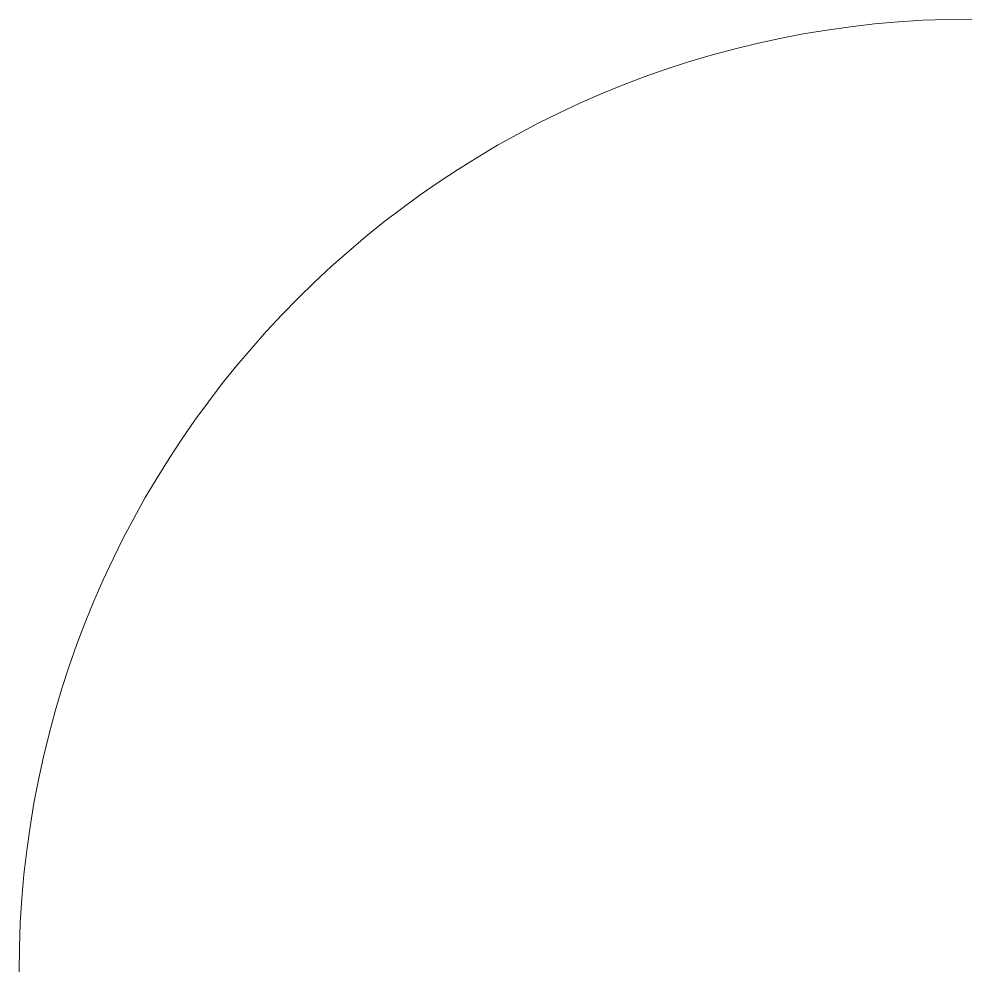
# Model space of a CAD drawing. Header units: millimetres. Extents: x 0 to 100, y 0 to 100.
import ezdxf

# ---------------------------------------------------------------- set-up
doc = ezdxf.new("R2010")
doc.units = ezdxf.units.MM
doc.layers.get('0').update_dxf_attribs({"linetype": 'CONTINUOUS', "lineweight": 0})

msp = doc.modelspace()

# ---------------------------------------------------------------- linework, layer by layer
msp.add_arc((100, 0), 100, 90, 180)

doc.saveas('drawing.dxf')
